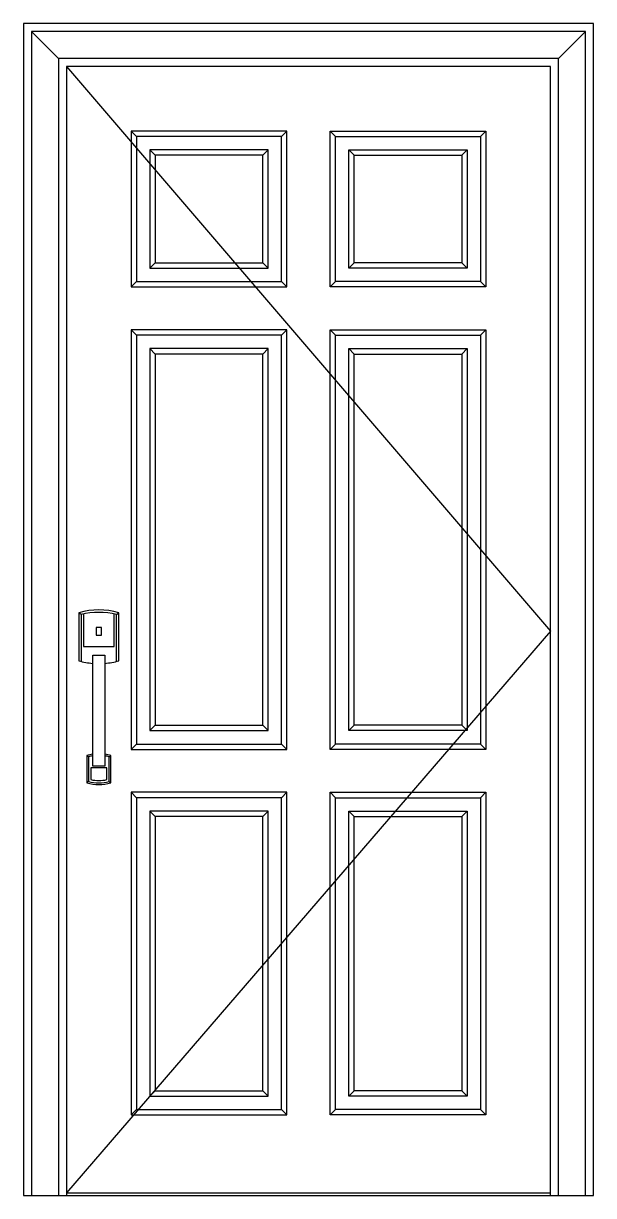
# Model space of a CAD drawing. Header units: metres. Extents: x -2261 to -1201, y 0 to 2180.
import ezdxf

# ---------------------------------------------------------------- set-up
doc = ezdxf.new("R2010")
doc.units = ezdxf.units.M
for name, color, linetype in [('2', 2, 'Continuous'), ('3', 3, 'Continuous'), ('4', 4, 'Continuous'), ('7', 7, 'Continuous')]:
    doc.layers.add(name, color=color, linetype=linetype)

msp = doc.modelspace()

# ---------------------------------------------------------------- linework, layer by layer
at = {"layer": '2'}
msp.add_line((-2261.06, 0), (-1201.06, 0), dxfattribs=at)
at = {"layer": '3'}
for p, q in [((-2196.06, 2115), (-2246.06, 2165)), ((-1266.06, 2115), (-1216.06, 2165)), ((-2051.06, 1969.89), (-2061.06, 1979.89)), ((-1781.06, 1969.89), (-1771.06, 1979.89)), ((-1681.06, 1969.89), (-1691.06, 1979.89)), ((-1411.06, 1969.89), (-1401.06, 1979.89)), ((-2016.06, 1934.89), (-2026.06, 1944.89)), ((-1816.06, 1934.89), (-1806.06, 1944.89)), ((-1646.06, 1934.89), (-1656.06, 1944.89)), ((-1446.06, 1934.89), (-1436.06, 1944.89)), ((-2016.06, 1734.87), (-2026.06, 1724.87)), ((-1806.06, 1724.87), (-1816.06, 1734.87)), ((-1656.06, 1724.87), (-1646.06, 1734.87)), ((-1446.06, 1734.87), (-1436.06, 1724.87)), ((-2051.06, 1699.87), (-2061.06, 1689.87)), ((-1781.06, 1699.87), (-1771.06, 1689.87)), ((-1681.06, 1699.87), (-1691.06, 1689.87)), ((-1411.06, 1699.87), (-1401.06, 1689.87)), ((-2051.06, 1600.17), (-2061.06, 1610.17)), ((-1781.06, 1600.17), (-1771.06, 1610.17)), ((-1681.06, 1600.17), (-1691.06, 1610.17)), ((-1411.06, 1600.17), (-1401.06, 1610.17)), ((-2016.06, 1565.17), (-2026.06, 1575.17)), ((-1816.06, 1565.17), (-1806.06, 1575.17)), ((-1646.06, 1565.17), (-1656.06, 1575.17)), ((-1446.06, 1565.17), (-1436.06, 1575.17)), ((-2153.81, 1080.66), (-2158.29, 1084.1)), ((-2088.11, 1080.66), (-2083.63, 1084.1)), ((-2016.06, 874.79), (-2026.06, 864.79)), ((-1806.06, 864.79), (-1816.06, 874.79)), ((-1656.06, 864.79), (-1646.06, 874.79)), ((-1446.06, 874.79), (-1436.06, 864.79)), ((-2051.06, 839.79), (-2061.06, 829.79)), ((-1781.06, 839.79), (-1771.06, 829.79)), ((-1681.06, 839.79), (-1691.06, 829.79)), ((-1411.06, 839.79), (-1401.06, 829.79)), ((-2140.37, 816.12), (-2143.35, 818.41)), ((-2101.55, 816.12), (-2098.56, 818.41)), ((-2140.37, 769.95), (-2143.35, 767.65)), ((-2101.55, 769.95), (-2098.56, 767.65)), ((-2051.06, 740.02), (-2061.06, 750.02)), ((-1781.06, 740.02), (-1771.06, 750.02)), ((-1681.06, 740.02), (-1691.06, 750.02)), ((-1411.06, 740.02), (-1401.06, 750.02)), ((-2016.06, 705.02), (-2026.06, 715.02)), ((-1816.06, 705.02), (-1806.06, 715.02)), ((-1646.06, 705.02), (-1656.06, 715.02)), ((-1446.06, 705.02), (-1436.06, 715.02)), ((-2016.06, 195), (-2026.06, 185)), ((-1806.06, 185), (-1816.06, 195)), ((-1656.06, 185), (-1646.06, 195)), ((-1446.06, 195), (-1436.06, 185)), ((-2051.06, 160), (-2061.06, 150)), ((-1781.06, 160), (-1771.06, 150)), ((-1681.06, 160), (-1691.06, 150)), ((-1411.06, 160), (-1401.06, 150)), ((-2181.06, 5), (-1281.06, 5))]:
    msp.add_line(p, q, dxfattribs=at)
for points in [[(-1216.06, 0), (-1216.06, 2165), (-2246.06, 2165), (-2246.06, 0)], [(-1266.06, 0), (-1266.06, 2115), (-2196.06, 2115), (-2196.06, 0)], [(-2181.06, 2100), (-1281.06, 1050), (-2181.06, 5)], [(-2149.33, 1081.71), (-2149.33, 1020.99), (-2092.59, 1020.99), (-2092.59, 1081.71)]]:
    msp.add_lwpolyline(points, dxfattribs=at)
for points in [[(-2051.06, 1699.87), (-1781.06, 1699.87), (-1781.06, 1969.89), (-2051.06, 1969.89)], [(-1411.06, 1699.87), (-1681.06, 1699.87), (-1681.06, 1969.89), (-1411.06, 1969.89)], [(-2026.06, 1724.87), (-1806.06, 1724.87), (-1806.06, 1944.89), (-2026.06, 1944.89)], [(-1436.06, 1724.87), (-1656.06, 1724.87), (-1656.06, 1944.89), (-1436.06, 1944.89)], [(-2051.06, 839.79), (-1781.06, 839.79), (-1781.06, 1600.17), (-2051.06, 1600.17)], [(-1411.06, 839.79), (-1681.06, 839.79), (-1681.06, 1600.17), (-1411.06, 1600.17)], [(-2026.06, 864.79), (-1806.06, 864.79), (-1806.06, 1575.17), (-2026.06, 1575.17)], [(-1436.06, 864.79), (-1656.06, 864.79), (-1656.06, 1575.17), (-1436.06, 1575.17)], [(-2051.06, 160), (-1781.06, 160), (-1781.06, 740.02), (-2051.06, 740.02)], [(-1411.06, 160), (-1681.06, 160), (-1681.06, 740.02), (-1411.06, 740.02)], [(-2026.06, 185), (-1806.06, 185), (-1806.06, 715.02), (-2026.06, 715.02)], [(-1436.06, 185), (-1656.06, 185), (-1656.06, 715.02), (-1436.06, 715.02)]]:
    msp.add_lwpolyline(points, close=True, dxfattribs=at)
for points in [[(-2088.11, 993.34), (-2088.11, 1080.66, 0.12), (-2153.81, 1080.66), (-2153.81, 993.34)], [(-2132.16, 817.72, 0.03), (-2140.37, 816.12), (-2140.37, 769.95, 0.12), (-2101.55, 769.95), (-2101.55, 816.12, 0.03), (-2109.76, 817.72)]]:
    msp.add_lwpolyline(points, format="xyb", dxfattribs=at)
msp.add_lwpolyline([(-2106.03, 795.27), (-2135.89, 795.27), (-2135.89, 773.53, 0.1), (-2106.03, 773.53), (-2106.03, 795.27)], format="xyb", close=True, dxfattribs=at)
at = {"layer": '4'}
msp.add_lwpolyline([(-1201.06, 0), (-1201.06, 2180), (-2261.06, 2180), (-2261.06, 0)], dxfattribs=at)
at = {"layer": '7'}
msp.add_lwpolyline([(-1281.06, 0), (-1281.06, 2100), (-2181.06, 2100), (-2181.06, 0)], dxfattribs=at)
for points in [[(-2061.06, 1689.87), (-1771.06, 1689.87), (-1771.06, 1979.89), (-2061.06, 1979.89)], [(-1401.06, 1689.87), (-1691.06, 1689.87), (-1691.06, 1979.89), (-1401.06, 1979.89)], [(-2016.06, 1734.87), (-1816.06, 1734.87), (-1816.06, 1934.89), (-2016.06, 1934.89)], [(-1446.06, 1734.87), (-1646.06, 1734.87), (-1646.06, 1934.89), (-1446.06, 1934.89)], [(-2061.06, 829.79), (-1771.06, 829.79), (-1771.06, 1610.17), (-2061.06, 1610.17)], [(-1401.06, 829.79), (-1691.06, 829.79), (-1691.06, 1610.17), (-1401.06, 1610.17)], [(-2016.06, 874.79), (-1816.06, 874.79), (-1816.06, 1565.17), (-2016.06, 1565.17)], [(-1446.06, 874.79), (-1646.06, 874.79), (-1646.06, 1565.17), (-1446.06, 1565.17)], [(-2125.88, 1042.34), (-2116.04, 1042.34), (-2116.04, 1056.38), (-2125.88, 1056.38)], [(-2132.16, 798.81), (-2132.16, 1005.08), (-2109.76, 1005.08), (-2109.76, 798.81)], [(-2061.06, 150), (-1771.06, 150), (-1771.06, 750.02), (-2061.06, 750.02)], [(-1401.06, 150), (-1691.06, 150), (-1691.06, 750.02), (-1401.06, 750.02)], [(-2016.06, 195), (-1816.06, 195), (-1816.06, 705.02), (-2016.06, 705.02)], [(-1446.06, 195), (-1646.06, 195), (-1646.06, 705.02), (-1446.06, 705.02)]]:
    msp.add_lwpolyline(points, close=True, dxfattribs=at)
for points in [[(-2109.76, 989.84, 0.05), (-2083.63, 994.51), (-2083.63, 1084.1, 0.14), (-2158.29, 1084.1), (-2158.29, 994.51, 0.05), (-2132.16, 989.84, 0.05)], [(-2132.16, 820.73, 0.03), (-2143.35, 818.41), (-2143.35, 767.65, 0.14), (-2098.56, 767.65), (-2098.56, 818.41, 0.03), (-2109.76, 820.73)]]:
    msp.add_lwpolyline(points, format="xyb", dxfattribs=at)

doc.saveas('drawing.dxf')
